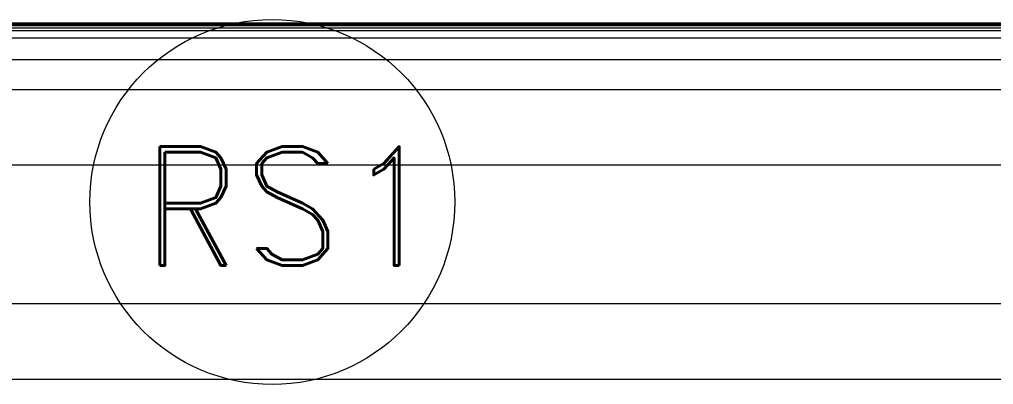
# Model space of a CAD drawing. Header units: inches. Extents: x -605 to 2991212, y -2872845 to 0.
# Drawn here: x 2452185 to 2453497, y -2712954 to -2712463 of the extents above; entities that cross this region are included whole.
import ezdxf

# ---------------------------------------------------------------- set-up
doc = ezdxf.new("R2010")
doc.units = ezdxf.units.IN
doc.header["$LTSCALE"] = 600
doc.header["$MEASUREMENT"] = 0
doc.layers.add('PV_STEEL LINE', color=7, linetype='Continuous', lineweight=0)
doc.layers.add('TEXT', color=7, linetype='Continuous', lineweight=0)
doc.layers.add('SnT-ROAD', color=25, linetype='Continuous')
doc.styles.add('PV_ROMAND', font='romand.shx')

# ---------------------------------------------------------------- blocks, each defined once
blk = doc.blocks.new('*U1330')
at = {"color": 7, "linetype": 'Continuous', "lineweight": 15}
for p, q in [((688525.6, -227652.9), (684535.6, -227652.9)), ((688400.6, -227692.9), (684660.6, -227692.9)), ((684582.6, -227794.2), (688478.6, -227794.2)), ((688483.6, -227981.1), (684577.6, -227981.1)), ((684577.6, -228082.7), (688483.6, -228082.7))]:
    blk.add_line(p, q, dxfattribs=at)
at = {"layer": 'PV_STEEL LINE', "color": 250, "linetype": 'ByBlock'}
for p, q in [((684538.6, -227603), (688522.6, -227603)), ((684538.6, -227623), (688522.6, -227623))]:
    blk.add_line(p, q, dxfattribs=at)
at = {"layer": 'PV_STEEL LINE', "color": 252, "linetype": 'ByBlock'}
for p, q in [((684538.6, -227604.7), (688522.6, -227604.7)), ((684538.6, -227606.4), (688522.6, -227606.4)), ((684538.6, -227609.7), (688522.6, -227609.7)), ((684538.6, -227613), (688522.6, -227613))]:
    blk.add_line(p, q, dxfattribs=at)
blk = doc.blocks.new('Rs')
at = {"layer": 'TEXT'}
blk.add_circle((2456408.5, -2245258.3), 245.7, dxfattribs=at)
at = {"layer": 'TEXT', "insert": (2456229.7, -2245183.7), "char_height": 160, "attachment_point": 1, "style": 'PV_ROMAND'}
blk.add_mtext('RS1', dxfattribs=at)
blk = doc.blocks.new('GGG')
at = {"layer": 'PV_STEEL LINE', "linetype": 'ByBlock'}
blk.add_blockref('*U1330', (1930237.6, -2013824.9), dxfattribs=at)
at = {"layer": 'SnT-ROAD', "color": 4, "linetype": 'ByBlock'}
blk.add_blockref('Rs', (160334.7, 3589.3), dxfattribs=at)

msp = doc.modelspace()

# ---------------------------------------------------------------- block references
at = {"layer": 'SnT-ROAD', "color": 1, "linetype": 'ByBlock'}
msp.add_blockref('GGG', (-164217.6, -471039.5), dxfattribs=at)

doc.saveas('drawing.dxf')
